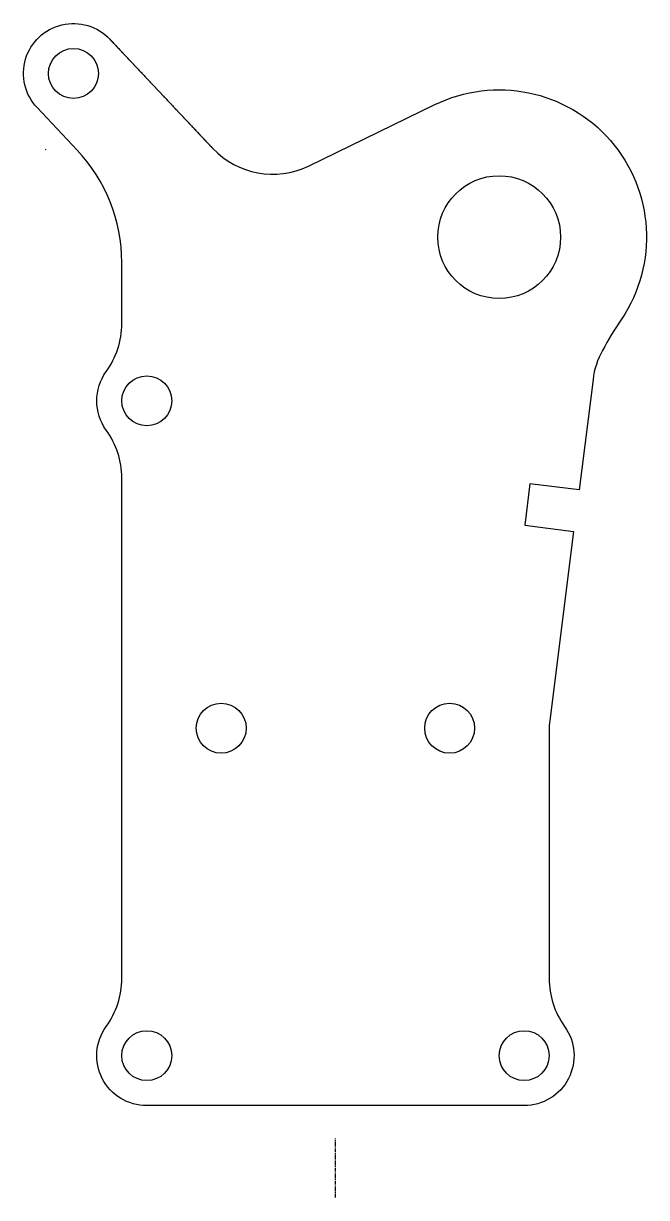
# Model space of a CAD drawing. Header units: millimetres. Extents: x -340 to -264, y 11 to 154.
import ezdxf

# ---------------------------------------------------------------- set-up
doc = ezdxf.new("R2010")
doc.units = ezdxf.units.MM
doc.linetypes.add('CHAIN', pattern=[0.7087, 0.4724, -0.0591, 0.1181, -0.0591])
doc.linetypes.add('DASHED', pattern=[0.2067, 0.1654, -0.0413])

msp = doc.modelspace()

# ---------------------------------------------------------------- linework, layer by layer
at = {"color": 181, "linetype": 'DASHED', "lineweight": 25, "true_color": 0xa666ff}
msp.add_line((-329.75, 152.07), (-317.14, 138.7), dxfattribs=at)
msp.add_line((-337.62, 138.61), (-337.56, 138.58))
at = {"color": 181, "linetype": 'CHAIN', "lineweight": 25, "true_color": 0xa666ff}
msp.add_line((-302.18, 10.55), (-302.18, 17.75), dxfattribs=at)
msp.add_lwpolyline([(-302.18, 21.78), (-325.23, 21.78, -0.611897), (-330.18, 31.45, 0.157711), (-328.28, 37.31), (-328.28, 98.45, 0.157711), (-330.18, 104.31, -0.323467), (-330.18, 111.45, 0.157711), (-328.28, 117.31), (-328.28, 124.79, 0.191356), (-333.74, 138.52), (-338.62, 143.7, -1), (-329.75, 152.07), (-317.14, 138.7, 0.32771), (-305.49, 136.57), (-290.05, 144.07, -0.766141), (-267.25, 117.84, 0.02218), (-269.56, 114.05, 0.094774), (-270.72, 110.48), (-272.42, 96.99), (-278.42, 97.75), (-279.06, 92.69), (-273.09, 91.93), (-276.01, 68.82, 0.031342), (-276.08, 67.57), (-276.08, 37.31, 0.157711), (-274.19, 31.45, -0.611897), (-279.13, 21.78)], format="xyb", close=True)
msp.add_lwpolyline([(-317.14, 138.7, 0.32771), (-305.49, 136.57), (-290.05, 144.07, -0.766141), (-267.25, 117.84, 0.02218), (-269.56, 114.05, 0.094774), (-270.72, 110.48), (-272.42, 96.99), (-278.42, 97.75), (-279.06, 92.69), (-273.09, 91.93), (-276.01, 68.82, 0.031342), (-276.08, 67.57), (-276.08, 37.31, 0.157711), (-274.19, 31.45, -0.611897), (-279.13, 21.78), (-302.18, 21.78), (-325.23, 21.78, -0.611897), (-330.18, 31.45, 0.157711), (-328.28, 37.31), (-328.28, 98.45, 0.157711), (-330.18, 104.31, -0.323467), (-330.18, 111.45, 0.157711), (-328.28, 117.31), (-328.28, 124.79, 0.191356), (-333.74, 138.52), (-338.62, 143.7, -1), (-329.75, 152.07)], format="xyb")
for centre, radius in [((-334.18, 147.88), 3.05), ((-282.18, 127.88), 7.5), ((-325.23, 107.88), 3.05), ((-316.13, 67.88), 3.05), ((-288.23, 67.88), 3.05), ((-325.23, 27.88), 3.05), ((-279.13, 27.88), 3.05)]:
    msp.add_circle(centre, radius)

doc.saveas('drawing.dxf')
